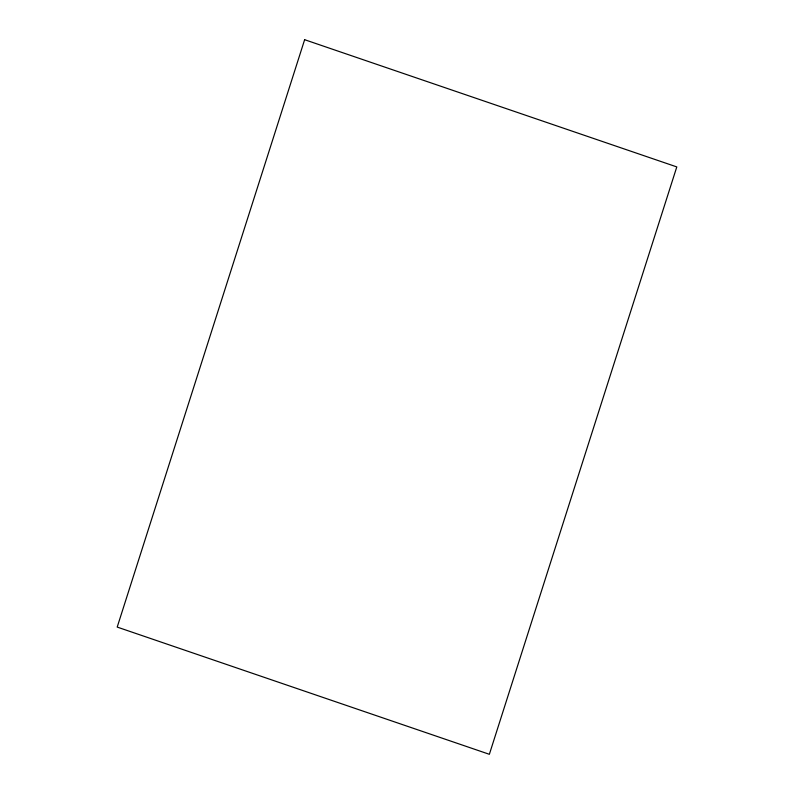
<?xml version="1.0" encoding="UTF-8"?>
<svg xmlns="http://www.w3.org/2000/svg" width="794" height="794" viewBox="0 0 794 794"><rect width="100%" height="100%" fill="white"/><g stroke="black" fill="none" stroke-linecap="round" stroke-linejoin="round"><path stroke-width="1.19" d="M304.638 39.7L117.204 627.081L489.362 754.3L676.796 166.919L304.638 39.7"/></g></svg>
